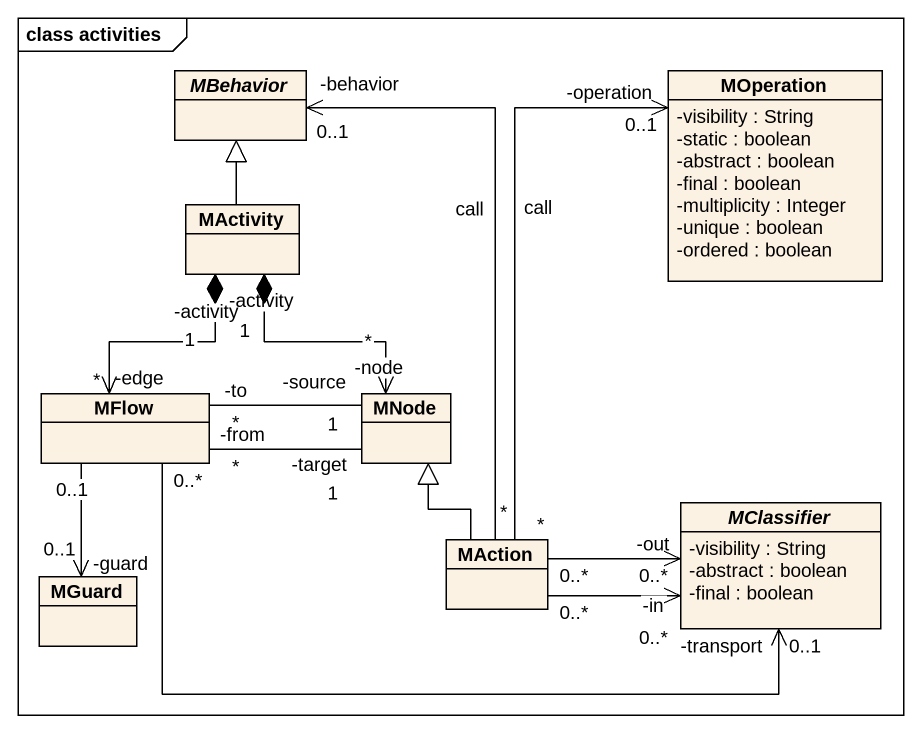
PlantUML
@startuml
mainframe class activities
hide circle
hide empty members
skinparam classAttributeIconSize 0
abstract class MBehavior
class MOperation {
  -visibility : String
  -static : boolean
  -abstract : boolean
  -final : boolean
  -multiplicity : Integer
  -unique : boolean
  -ordered : boolean
}
class MActivity
class MFlow
class MNode
class MAction
abstract class MClassifier {
  -visibility : String
  -abstract : boolean
  -final : boolean
}
class MGuard
MActivity -up-|> MBehavior
MActivity "-activity\n1" *--> "-edge\n*" MFlow
MActivity "-activity\n1" *--> "-node\n*" MNode
MFlow "-to\n*" -right- "-source\n1" MNode
MFlow "-from\n*" -right- "-target\n1" MNode
MFlow "0..*" -right-> "-transport\n0..1" MClassifier
MAction "*" -up-> "-behavior\n0..1" MBehavior : call
MAction "*" -up-> "0..1\n-operation" MOperation : call
MAction -up-|> MNode
MAction "0..*" -right-> "-out\n0..*" MClassifier
MAction "0..*" -right-> "-in\n0..*" MClassifier
MGuard "-guard\n0..1" <-up- "0..1" MFlow
@enduml
